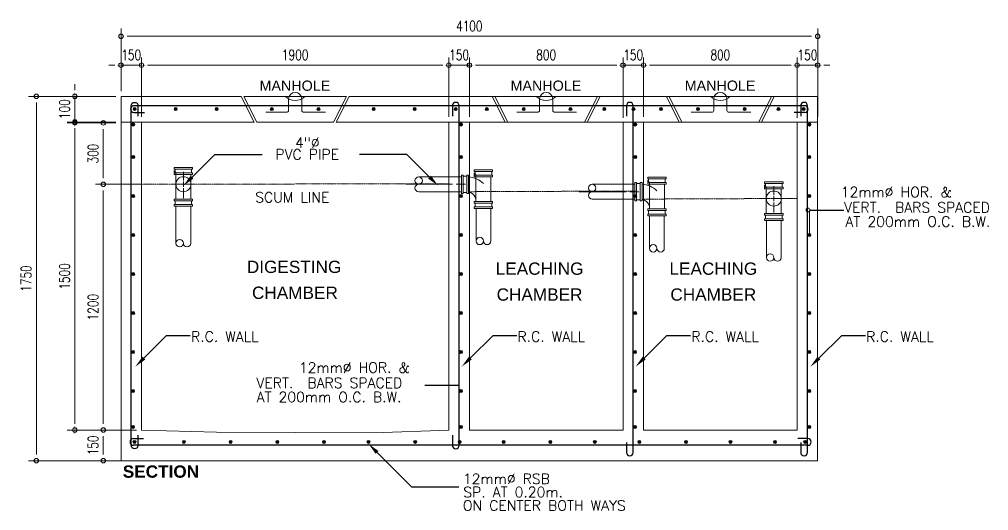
# Model space of a CAD drawing. Header units: millimetres. Extents: x 1634676 to 2610633, y -385676 to -37463.
# Drawn here: x 2141097 to 2145827, y -243958 to -241559 of the extents above; entities that cross this region are included whole.
import ezdxf
from ezdxf.enums import TextEntityAlignment as Align

# ---------------------------------------------------------------- set-up
doc = ezdxf.new("R2010")
doc.units = ezdxf.units.MM
doc.header["$MEASUREMENT"] = 0
for name, pattern in [('CENTER', [2, 1.25, -0.25, 0.25, -0.25]), ('HIDDEN', [0.375, 0.25, -0.125]), ('PHANTOMX2', [5, 2.5, -0.5, 0.5, -0.5, 0.5, -0.5])]:
    doc.linetypes.add(name, pattern=pattern)
doc.layers.get('0').update_dxf_attribs({"lineweight": 15})
doc.layers.get('Defpoints').update_dxf_attribs({"color": 250})
for name, color, linetype, lineweight in [('.1', 1, 'Continuous', 9), ('.15', 7, 'Continuous', 15), ('.2', 2, 'Continuous', 20), ('.3', 3, 'Continuous', 30), ('dimention', 8, 'Continuous', 9), ('hidden', 1, 'Continuous', 9), ('RED', 1, 'Continuous', 9), ('ST-DIM_E', 250, 'Continuous', 13), ('ST-GIRDER_E', 3, 'HIDDEN', 30), ('TEXT GRENN', 3, 'Continuous', 30)]:
    doc.layers.add(name, color=color, linetype=linetype, lineweight=lineweight)
doc.styles.add('arial-.12', font='arial.ttf', dxfattribs={"height": 0.12})
doc.styles.add('arial.2', font='arial.ttf', dxfattribs={"height": 0.2})
doc.styles.add('jram1', font='romans.shx', dxfattribs={"height": 200})
doc.styles.add('ST_TEXT', font='romans.shx', dxfattribs={"width": 0.75})
doc.styles.add('STYLE1', font='times.ttf', dxfattribs={"height": 8})
doc.styles.add('T30', font='romans.shx', dxfattribs={"height": 30})
doc.dimstyles.new('ST_D25', dxfattribs={"dimscale": 25, "dimtxt": 2, "dimasz": 1.2, "dimexe": 1.5, "dimexo": 1, "dimgap": 1, "dimtad": 1, "dimdec": 0, "dimzin": 1, "dimdsep": 46, "dimtxsty": 'ST_TEXT', "dimblk": 'OpenIndicator', "dimcen": 1, "dimclrd": 256, "dimclre": 256, "dimclrt": 7, "dimadec": 0, "dimazin": 0, "dimtfac": 1, "dimtdec": 0, "dimtix": 1, "dimtmove": 2, "dimatfit": 3, "dimldrblk": 'OPEN90', "dimfxl": 0.075, "dimlwd": -1, "dimlwe": -1, "dimarcsym": 0})

# ---------------------------------------------------------------- blocks, each defined once
blk = doc.blocks.new('OpenIndicator')
at = {"layer": 'ST-DIM_E'}
h = blk.add_hatch(color=255, dxfattribs=at)
h.paths.add_polyline_path([(0.35, 0), (0.36, 0, 0.414214), (0, 0.36), (0, 0.35, -0.414214)])
h.paths.add_polyline_path([(0, 0.35), (0, 0.36, 0.414214), (-0.36, 0), (-0.35, 0, -0.414214)])
h.paths.add_polyline_path([(0, -0.35), (0, -0.36, 0.414214), (0.36, 0), (0.35, 0, -0.414214)])
h.paths.add_polyline_path([(-0.35, 0), (-0.36, 0, 0.414214), (0, -0.36), (0, -0.35, -0.414214)])
at = {"layer": 'ST-DIM_E', "color": 255}
blk.add_line((0, 0.63), (0, -0.63), dxfattribs=at)
at = {"layer": 'ST-DIM_E', "color": 255, "const_width": 0.01}
blk.add_lwpolyline([(-0.63, 0), (0.63, 0)], dxfattribs=at)
at = {"layer": 'ST-DIM_E', "color": 255}
for radius in [0.365, 0.35]:
    blk.add_circle((0, 0), radius, dxfattribs=at)
blk = doc.blocks.new('*D1942')
at = {"layer": 'Defpoints', "color": 0, "ltscale": 2, "transparency": 16777216}
for p in [(2141692.8, -243564.7), (2141506.3, -243714.7), (2141692.8, -243714.7)]:
    blk.add_point(p, dxfattribs=at)
at = {"layer": 'ST-DIM_E', "ltscale": 2, "transparency": 16777216}
for p, q in [((2141667.8, -243564.7), (2141468.8, -243564.7)), ((2141506.3, -243594.7), (2141506.3, -243684.7)), ((2141667.8, -243714.7), (2141468.8, -243714.7))]:
    blk.add_line(p, q, dxfattribs=at)
at = {"layer": 'ST-DIM_E', "ltscale": 2, "transparency": 16777216, "xscale": 30, "yscale": 30, "zscale": 30}
for p, rotation in [((2141506.3, -243564.7), 90), ((2141506.3, -243714.7), 270)]:
    blk.add_blockref('OpenIndicator', p, dxfattribs=dict(at, rotation=rotation))
at = {"layer": 'ST-DIM_E', "color": 7, "ltscale": 2, "transparency": 16777216, "insert": (2141456.3, -243639.7), "char_height": 50, "attachment_point": 5, "rotation": 90, "style": 'ST_TEXT'}
blk.add_mtext('150', dxfattribs=at)
blk = doc.blocks.new('_Open90')
at = {"color": 0, "linetype": 'ByBlock', "lineweight": -2}
for p, q in [((0, 0), (-1, 0)), ((-0.5, 0.5), (0, 0)), ((0, 0), (-0.5, -0.5))]:
    blk.add_line(p, q, dxfattribs=at)
blk = doc.blocks.new('*D1943')
at = {"layer": 'Defpoints', "color": 0, "ltscale": 2, "transparency": 16777216}
for p in [(2141592.8, -242064.7), (2141367.3, -243564.7), (2141592.8, -243564.7)]:
    blk.add_point(p, dxfattribs=at)
at = {"layer": 'ST-DIM_E', "ltscale": 2, "transparency": 16777216}
for p, q in [((2141567.8, -242064.7), (2141329.8, -242064.7)), ((2141367.3, -242094.7), (2141367.3, -243534.7)), ((2141567.8, -243564.7), (2141329.8, -243564.7))]:
    blk.add_line(p, q, dxfattribs=at)
at = {"layer": 'ST-DIM_E', "ltscale": 2, "transparency": 16777216, "xscale": 30, "yscale": 30, "zscale": 30}
for p, rotation in [((2141367.3, -242064.7), 90), ((2141367.3, -243564.7), 270)]:
    blk.add_blockref('OpenIndicator', p, dxfattribs=dict(at, rotation=rotation))
at = {"layer": 'ST-DIM_E', "color": 7, "ltscale": 2, "transparency": 16777216, "insert": (2141317.3, -242814.7), "char_height": 50, "attachment_point": 5, "rotation": 90, "style": 'ST_TEXT'}
blk.add_mtext('1500', dxfattribs=at)
blk = doc.blocks.new('*D1959')
at = {"layer": 'Defpoints', "color": 0, "ltscale": 2, "transparency": 16777216}
for p in [(2141715.2, -242364.6, 0), (2141506.3, -243564.7), (2141592.8, -243564.7)]:
    blk.add_point(p, dxfattribs=at)
at = {"layer": 'ST-DIM_E', "ltscale": 2, "transparency": 16777216}
for p, q in [((2141690.2, -242364.6), (2141468.8, -242364.6)), ((2141506.3, -242394.6), (2141506.3, -243534.7)), ((2141567.8, -243564.7), (2141468.8, -243564.7))]:
    blk.add_line(p, q, dxfattribs=at)
at = {"layer": 'ST-DIM_E', "ltscale": 2, "transparency": 16777216, "xscale": 30, "yscale": 30, "zscale": 30}
for p, rotation in [((2141506.3, -242364.6), 90), ((2141506.3, -243564.7), 270)]:
    blk.add_blockref('OpenIndicator', p, dxfattribs=dict(at, rotation=rotation))
at = {"layer": 'ST-DIM_E', "color": 7, "ltscale": 2, "transparency": 16777216, "insert": (2141456.3, -242964.7), "char_height": 50, "attachment_point": 5, "rotation": 90, "style": 'ST_TEXT'}
blk.add_mtext('1200', dxfattribs=at)
blk = doc.blocks.new('*D1960')
at = {"layer": 'Defpoints', "color": 0, "ltscale": 2, "transparency": 16777216}
for p in [(2141367.3, -241935.2), (2141592.8, -241935.2), (2141592.8, -242060.5)]:
    blk.add_point(p, dxfattribs=at)
at = {"layer": 'ST-DIM_E', "ltscale": 2, "transparency": 16777216}
for p, q in [((2141367.3, -241905.2), (2141367.3, -241875.2)), ((2141567.8, -241935.2), (2141329.8, -241935.2)), ((2141367.3, -242060.5), (2141367.3, -241935.2)), ((2141567.8, -242060.5), (2141329.8, -242060.5)), ((2141367.3, -242090.5), (2141367.3, -242120.5))]:
    blk.add_line(p, q, dxfattribs=at)
at = {"layer": 'ST-DIM_E', "ltscale": 2, "transparency": 16777216, "xscale": 30, "yscale": 30, "zscale": 30}
for p, rotation in [((2141367.3, -241935.2), 270), ((2141367.3, -242060.5), 90)]:
    blk.add_blockref('OpenIndicator', p, dxfattribs=dict(at, rotation=rotation))
at = {"layer": 'ST-DIM_E', "color": 7, "ltscale": 2, "transparency": 16777216, "insert": (2141317.3, -241997.8), "char_height": 50, "attachment_point": 5, "rotation": 90, "style": 'ST_TEXT'}
blk.add_mtext('100', dxfattribs=at)
blk = doc.blocks.new('*D1944')
at = {"layer": 'Defpoints', "color": 0, "ltscale": 2, "transparency": 16777216}
for p in [(2141692.8, -241782.7), (2141592.8, -241935.2), (2141692.8, -242060.5, 0)]:
    blk.add_point(p, dxfattribs=at)
at = {"layer": 'ST-DIM_E', "ltscale": 2, "transparency": 16777216}
for p, q in [((2141592.8, -241910.2), (2141592.8, -241745.2)), ((2141692.8, -242035.5), (2141692.8, -241745.2)), ((2141562.8, -241782.7), (2141532.8, -241782.7)), ((2141592.8, -241782.7), (2141692.8, -241782.7)), ((2141722.8, -241782.7), (2141752.8, -241782.7))]:
    blk.add_line(p, q, dxfattribs=at)
at = {"layer": 'ST-DIM_E', "ltscale": 2, "transparency": 16777216, "xscale": 30, "yscale": 30, "zscale": 30}
blk.add_blockref('OpenIndicator', (2141592.8, -241782.7), dxfattribs=at)
at = {"layer": 'ST-DIM_E', "ltscale": 2, "transparency": 16777216, "xscale": 30, "yscale": 30, "zscale": 30, "rotation": 180}
blk.add_blockref('OpenIndicator', (2141692.8, -241782.7), dxfattribs=at)
at = {"layer": 'ST-DIM_E', "color": 7, "ltscale": 2, "transparency": 16777216, "insert": (2141642.8, -241732.7), "char_height": 50, "attachment_point": 5, "style": 'ST_TEXT'}
blk.add_mtext('150', dxfattribs=at)
blk = doc.blocks.new('*D1961')
at = {"layer": 'Defpoints', "color": 0, "ltscale": 2, "transparency": 16777216}
for p in [(2143192.8, -241782.7), (2141692.8, -241935.2), (2143192.8, -242060.5, 0)]:
    blk.add_point(p, dxfattribs=at)
at = {"layer": 'ST-DIM_E', "ltscale": 2, "transparency": 16777216}
for p, q in [((2141692.8, -241910.2), (2141692.8, -241745.2)), ((2143192.8, -242035.5), (2143192.8, -241745.2)), ((2141722.8, -241782.7), (2143162.8, -241782.7))]:
    blk.add_line(p, q, dxfattribs=at)
at = {"layer": 'ST-DIM_E', "ltscale": 2, "transparency": 16777216, "xscale": 30, "yscale": 30, "zscale": 30, "rotation": 180}
blk.add_blockref('OpenIndicator', (2141692.8, -241782.7), dxfattribs=at)
at = {"layer": 'ST-DIM_E', "ltscale": 2, "transparency": 16777216, "xscale": 30, "yscale": 30, "zscale": 30}
blk.add_blockref('OpenIndicator', (2143192.8, -241782.7), dxfattribs=at)
at = {"layer": 'ST-DIM_E', "color": 7, "ltscale": 2, "transparency": 16777216, "insert": (2142442.8, -241732.7), "char_height": 50, "attachment_point": 5, "style": 'ST_TEXT'}
blk.add_mtext('1900', dxfattribs=at)
blk = doc.blocks.new('*D1945')
at = {"layer": 'Defpoints', "color": 0, "ltscale": 2, "transparency": 16777216}
for p in [(2143292.8, -241782.7), (2143192.8, -242060.5), (2143292.8, -242060.5, 0)]:
    blk.add_point(p, dxfattribs=at)
at = {"layer": 'ST-DIM_E', "ltscale": 2, "transparency": 16777216}
for p, q in [((2143192.8, -242035.5), (2143192.8, -241745.2)), ((2143292.8, -242035.5), (2143292.8, -241745.2)), ((2143162.8, -241782.7), (2143132.8, -241782.7)), ((2143192.8, -241782.7), (2143292.8, -241782.7)), ((2143322.8, -241782.7), (2143352.8, -241782.7))]:
    blk.add_line(p, q, dxfattribs=at)
at = {"layer": 'ST-DIM_E', "ltscale": 2, "transparency": 16777216, "xscale": 30, "yscale": 30, "zscale": 30}
blk.add_blockref('OpenIndicator', (2143192.8, -241782.7), dxfattribs=at)
at = {"layer": 'ST-DIM_E', "ltscale": 2, "transparency": 16777216, "xscale": 30, "yscale": 30, "zscale": 30, "rotation": 180}
blk.add_blockref('OpenIndicator', (2143292.8, -241782.7), dxfattribs=at)
at = {"layer": 'ST-DIM_E', "color": 7, "ltscale": 2, "transparency": 16777216, "insert": (2143242.8, -241732.7), "char_height": 50, "attachment_point": 5, "style": 'ST_TEXT'}
blk.add_mtext('150', dxfattribs=at)
blk = doc.blocks.new('*D1946')
at = {"layer": 'Defpoints', "color": 0, "ltscale": 2, "transparency": 16777216}
for p in [(2144042.8, -241782.7), (2143292.8, -242060.5, 0), (2144042.8, -242064.7, 0)]:
    blk.add_point(p, dxfattribs=at)
at = {"layer": 'ST-DIM_E', "ltscale": 2, "transparency": 16777216}
for p, q in [((2143292.8, -242035.5), (2143292.8, -241745.2)), ((2144042.8, -242039.7), (2144042.8, -241745.2)), ((2143322.8, -241782.7), (2144012.8, -241782.7))]:
    blk.add_line(p, q, dxfattribs=at)
at = {"layer": 'ST-DIM_E', "ltscale": 2, "transparency": 16777216, "xscale": 30, "yscale": 30, "zscale": 30, "rotation": 180}
blk.add_blockref('OpenIndicator', (2143292.8, -241782.7), dxfattribs=at)
at = {"layer": 'ST-DIM_E', "ltscale": 2, "transparency": 16777216, "xscale": 30, "yscale": 30, "zscale": 30}
blk.add_blockref('OpenIndicator', (2144042.8, -241782.7), dxfattribs=at)
at = {"layer": 'ST-DIM_E', "color": 7, "ltscale": 2, "transparency": 16777216, "insert": (2143667.8, -241732.7), "char_height": 50, "attachment_point": 5, "style": 'ST_TEXT'}
blk.add_mtext('800', dxfattribs=at)
blk = doc.blocks.new('*D1962')
at = {"layer": 'Defpoints', "color": 0, "ltscale": 2, "transparency": 16777216}
for p in [(2144992.8, -241782.7), (2144892.8, -242060.5, 0), (2144992.8, -242060.5, 0)]:
    blk.add_point(p, dxfattribs=at)
at = {"layer": 'ST-DIM_E', "ltscale": 2, "transparency": 16777216}
for p, q in [((2144892.8, -242035.5), (2144892.8, -241745.2)), ((2144992.8, -242035.5), (2144992.8, -241745.2)), ((2144862.8, -241782.7), (2144832.8, -241782.7)), ((2144892.8, -241782.7), (2144992.8, -241782.7)), ((2145022.8, -241782.7), (2145052.8, -241782.7))]:
    blk.add_line(p, q, dxfattribs=at)
at = {"layer": 'ST-DIM_E', "ltscale": 2, "transparency": 16777216, "xscale": 30, "yscale": 30, "zscale": 30}
blk.add_blockref('OpenIndicator', (2144892.8, -241782.7), dxfattribs=at)
at = {"layer": 'ST-DIM_E', "ltscale": 2, "transparency": 16777216, "xscale": 30, "yscale": 30, "zscale": 30, "rotation": 180}
blk.add_blockref('OpenIndicator', (2144992.8, -241782.7), dxfattribs=at)
at = {"layer": 'ST-DIM_E', "color": 7, "ltscale": 2, "transparency": 16777216, "insert": (2144942.8, -241732.7), "char_height": 50, "attachment_point": 5, "style": 'ST_TEXT'}
blk.add_mtext('150', dxfattribs=at)
blk = doc.blocks.new('*D1947')
at = {"layer": 'Defpoints', "color": 0, "ltscale": 2, "transparency": 16777216}
for p in [(2141592.8, -241641.8), (2141592.8, -241935.2), (2144992.8, -241935.2, 0)]:
    blk.add_point(p, dxfattribs=at)
at = {"layer": 'ST-DIM_E', "ltscale": 2, "transparency": 16777216}
for p, q in [((2141592.8, -241910.2), (2141592.8, -241604.3)), ((2144992.8, -241910.2), (2144992.8, -241604.3)), ((2144962.8, -241641.8), (2141622.8, -241641.8))]:
    blk.add_line(p, q, dxfattribs=at)
at = {"layer": 'ST-DIM_E', "ltscale": 2, "transparency": 16777216, "xscale": 30, "yscale": 30, "zscale": 30, "rotation": 180}
blk.add_blockref('OpenIndicator', (2141592.8, -241641.8), dxfattribs=at)
at = {"layer": 'ST-DIM_E', "ltscale": 2, "transparency": 16777216, "xscale": 30, "yscale": 30, "zscale": 30}
blk.add_blockref('OpenIndicator', (2144992.8, -241641.8), dxfattribs=at)
at = {"layer": 'ST-DIM_E', "color": 7, "ltscale": 2, "transparency": 16777216, "insert": (2143292.8, -241591.8), "char_height": 50, "attachment_point": 5, "style": 'ST_TEXT'}
blk.add_mtext('4100', dxfattribs=at)
blk = doc.blocks.new('*D1948')
at = {"layer": 'Defpoints', "color": 0, "ltscale": 2, "transparency": 16777216}
for p in [(2141506.3, -242064.7), (2141572.8, -242064.7, 0), (2141589.5, -242364.6)]:
    blk.add_point(p, dxfattribs=at)
at = {"layer": 'ST-DIM_E', "ltscale": 2, "transparency": 16777216}
for p, q in [((2141547.8, -242064.7), (2141468.8, -242064.7)), ((2141506.3, -242334.6), (2141506.3, -242094.7)), ((2141564.5, -242364.6), (2141468.8, -242364.6))]:
    blk.add_line(p, q, dxfattribs=at)
at = {"layer": 'ST-DIM_E', "ltscale": 2, "transparency": 16777216, "xscale": 30, "yscale": 30, "zscale": 30}
for p, rotation in [((2141506.3, -242064.7), 90), ((2141506.3, -242364.6), 270)]:
    blk.add_blockref('OpenIndicator', p, dxfattribs=dict(at, rotation=rotation))
at = {"layer": 'ST-DIM_E', "color": 7, "ltscale": 2, "transparency": 16777216, "insert": (2141456.3, -242214.7), "char_height": 50, "attachment_point": 5, "rotation": 90, "style": 'ST_TEXT'}
blk.add_mtext('300', dxfattribs=at)
blk = doc.blocks.new('*D1949')
at = {"layer": 'Defpoints', "color": 0, "ltscale": 2, "transparency": 16777216}
for p in [(2144142.8, -241782.7), (2144042.8, -242060.5, 0), (2144142.8, -242060.5, 0)]:
    blk.add_point(p, dxfattribs=at)
at = {"layer": 'ST-DIM_E', "ltscale": 2, "transparency": 16777216}
for p, q in [((2144042.8, -242035.5), (2144042.8, -241745.2)), ((2144142.8, -242035.5), (2144142.8, -241745.2)), ((2144012.8, -241782.7), (2143982.8, -241782.7)), ((2144042.8, -241782.7), (2144142.8, -241782.7)), ((2144172.8, -241782.7), (2144202.8, -241782.7))]:
    blk.add_line(p, q, dxfattribs=at)
at = {"layer": 'ST-DIM_E', "ltscale": 2, "transparency": 16777216, "xscale": 30, "yscale": 30, "zscale": 30}
blk.add_blockref('OpenIndicator', (2144042.8, -241782.7), dxfattribs=at)
at = {"layer": 'ST-DIM_E', "ltscale": 2, "transparency": 16777216, "xscale": 30, "yscale": 30, "zscale": 30, "rotation": 180}
blk.add_blockref('OpenIndicator', (2144142.8, -241782.7), dxfattribs=at)
at = {"layer": 'ST-DIM_E', "color": 7, "ltscale": 2, "transparency": 16777216, "insert": (2144092.8, -241732.7), "char_height": 50, "attachment_point": 5, "style": 'ST_TEXT'}
blk.add_mtext('150', dxfattribs=at)
blk = doc.blocks.new('*D1950')
at = {"layer": 'Defpoints', "color": 0, "ltscale": 2, "transparency": 16777216}
for p in [(2144892.8, -241782.7), (2144142.8, -242060.5, 0), (2144892.8, -242064.7, 0)]:
    blk.add_point(p, dxfattribs=at)
at = {"layer": 'ST-DIM_E', "ltscale": 2, "transparency": 16777216}
for p, q in [((2144142.8, -242035.5), (2144142.8, -241745.2)), ((2144892.8, -242039.7), (2144892.8, -241745.2)), ((2144172.8, -241782.7), (2144862.8, -241782.7))]:
    blk.add_line(p, q, dxfattribs=at)
at = {"layer": 'ST-DIM_E', "ltscale": 2, "transparency": 16777216, "xscale": 30, "yscale": 30, "zscale": 30, "rotation": 180}
blk.add_blockref('OpenIndicator', (2144142.8, -241782.7), dxfattribs=at)
at = {"layer": 'ST-DIM_E', "ltscale": 2, "transparency": 16777216, "xscale": 30, "yscale": 30, "zscale": 30}
blk.add_blockref('OpenIndicator', (2144892.8, -241782.7), dxfattribs=at)
at = {"layer": 'ST-DIM_E', "color": 7, "ltscale": 2, "transparency": 16777216, "insert": (2144517.8, -241732.7), "char_height": 50, "attachment_point": 5, "style": 'ST_TEXT'}
blk.add_mtext('800', dxfattribs=at)
blk = doc.blocks.new('345345')
at = {"layer": 'dimention', "transparency": 33554687}
for p, q in [((1538842.8, -282009.1), (1539051.6, -282009.1)), ((1539051.6, -282000.1), (1539051.6, -282090.1)), ((1539051.6, -282000.1), (1539059.9, -282000.1)), ((1539059.9, -282000.1), (1539059.9, -282090.1)), ((1539059.9, -282004.6), (1539077.9, -282004.6)), ((1539077.9, -282000.1), (1539086.1, -282000.1)), ((1539077.9, -282000.1), (1539077.9, -282090.1)), ((1539086.1, -282000.1), (1539086.1, -282090.1)), ((1539113.9, -281973.8), (1539113.9, -281982)), ((1539203.9, -281973.8), (1539113.9, -281973.8)), ((1539113.9, -281982), (1539203.9, -281982)), ((1539113.9, -281989.1), (1539113.9, -281997.3)), ((1539113.9, -282000), (1539113.9, -282008.3)), ((1539113.9, -282000), (1539203.9, -282000)), ((1539203.9, -282008.3), (1539113.9, -282008.3)), ((1539118.4, -281982), (1539118.4, -282000)), ((1539122.1, -281997.3), (1539122.1, -282016.8)), ((1539122.1, -282008.3), (1539122.1, -282128.9)), ((1539195.6, -282008.3), (1539195.6, -282128.9)), ((1539199.4, -281982), (1539199.4, -282000)), ((1539203.9, -281973.8), (1539203.9, -281982)), ((1539203.9, -282000), (1539203.9, -282008.3)), ((1539008, -282045.1), (1538780, -282045.1)), ((1539071.2, -282045.1), (1539026.2, -282045.1)), ((1538842.8, -282081.1), (1539051.6, -282081.1)), ((1539051.6, -282090.1), (1539059.9, -282090.1)), ((1539059.9, -282085.6), (1539077.9, -282085.6)), ((1539077.9, -282090.1), (1539086.1, -282090.1)), ((1539113.9, -282128.9), (1539113.9, -282137.1)), ((1539203.9, -282128.9), (1539113.9, -282128.9)), ((1539113.9, -282137.1), (1539203.9, -282137.1)), ((1539113.9, -282155.1), (1539203.9, -282155.1)), ((1539113.9, -282155.1), (1539113.9, -282163.4)), ((1539118.4, -282137.1), (1539118.4, -282155.1)), ((1539199.4, -282137.1), (1539199.4, -282155.1)), ((1539203.9, -282128.9), (1539203.9, -282137.1)), ((1539203.9, -282155.1), (1539203.9, -282163.4)), ((1539203.9, -282163.4), (1539113.9, -282163.4)), ((1539122.9, -282163.4), (1539122.9, -282321.8)), ((1539194.9, -282163.4), (1539194.9, -282321.8))]:
    blk.add_line(p, q, dxfattribs=at)
for centre in [(1538842.8, -282027.1), (1539140.9, -282321.8)]:
    blk.add_circle(centre, 18, dxfattribs=at)
for centre, radius, start, end in [((1539077.9, -282125.1), 117, 46.1869, 85.9618), ((1538842.8, -282063.1), 18, 90, 270), ((1539077.9, -282126.1), 45, 10.5501, 79.4499), ((1539176.9, -282321.8), 18, 180, 0)]:
    blk.add_arc(centre, radius, start, end, dxfattribs=at)
blk = doc.blocks.new('7687686')
at = {"layer": 'dimention', "transparency": 33554687}
for p, q in [((1520489.6, -294398.1), (1520489.6, -294406.3)), ((1520579.6, -294398.1), (1520489.6, -294398.1)), ((1520489.6, -294406.3), (1520579.6, -294406.3)), ((1520494.1, -294406.3), (1520494.1, -294424.3)), ((1520575.1, -294406.3), (1520575.1, -294424.3)), ((1520579.6, -294398.1), (1520579.6, -294406.3)), ((1520489.6, -294413.3), (1520489.6, -294421.6)), ((1520489.6, -294424.3), (1520489.6, -294432.6)), ((1520489.6, -294424.3), (1520579.6, -294424.3)), ((1520579.6, -294432.6), (1520489.6, -294432.6)), ((1520497.9, -294421.6), (1520497.9, -294441)), ((1520497.9, -294432.6), (1520497.9, -294553.2)), ((1520571.4, -294432.6), (1520571.4, -294553.2)), ((1520579.6, -294424.3), (1520579.6, -294432.6)), ((1520489.6, -294553.2), (1520489.6, -294561.4)), ((1520579.6, -294553.2), (1520489.6, -294553.2)), ((1520489.6, -294561.4), (1520579.6, -294561.4)), ((1520489.6, -294579.4), (1520579.6, -294579.4)), ((1520489.6, -294579.4), (1520489.6, -294587.6)), ((1520579.6, -294587.6), (1520489.6, -294587.6)), ((1520494.1, -294561.4), (1520494.1, -294579.4)), ((1520498.6, -294587.6), (1520498.6, -294768.6)), ((1520570.6, -294587.6), (1520570.6, -294768.6)), ((1520575.1, -294561.4), (1520575.1, -294579.4)), ((1520579.6, -294553.2), (1520579.6, -294561.4)), ((1520579.6, -294579.4), (1520579.6, -294587.6))]:
    blk.add_line(p, q, dxfattribs=at)
blk.add_circle((1520516.6, -294768.6), 18, dxfattribs=at)
blk.add_arc((1520552.6, -294768.6), 18, 180, 0, dxfattribs=at)
at = {"layer": 'hidden', "transparency": 33554687}
for p, q in [((1520534.6, -294462.3), (1520534.6, -294419.8)), ((1520517.7, -294480.4), (1520481.2, -294480.4)), ((1520534.7, -294480.4), (1520523.1, -294480.4)), ((1520534.6, -294499.2), (1520534.6, -294548.9)), ((1520534.7, -294480.4), (1520534.7, -294467.3)), ((1520534.7, -294480.4), (1520546.2, -294480.4)), ((1520534.7, -294480.4), (1520534.7, -294493.5)), ((1520551.6, -294480.4), (1520588.1, -294480.4))]:
    blk.add_line(p, q, dxfattribs=at)
blk.add_circle((1520534.7, -294480.4), 36.8, dxfattribs=at)
blk = doc.blocks.new('*D1963')
at = {"layer": 'Defpoints', "color": 0, "ltscale": 2, "transparency": 16777216}
for p in [(2141179.6, -241935.2), (2141592.8, -241935.2, 0), (2141592.8, -243714.7, 0)]:
    blk.add_point(p, dxfattribs=at)
at = {"layer": 'ST-DIM_E', "ltscale": 2, "transparency": 16777216}
for p, q in [((2141567.8, -241935.2), (2141142.1, -241935.2)), ((2141179.6, -243684.7), (2141179.6, -241965.2)), ((2141567.8, -243714.7), (2141142.1, -243714.7))]:
    blk.add_line(p, q, dxfattribs=at)
at = {"layer": 'ST-DIM_E', "ltscale": 2, "transparency": 16777216, "xscale": 30, "yscale": 30, "zscale": 30}
for p, rotation in [((2141179.6, -241935.2), 90), ((2141179.6, -243714.7), 270)]:
    blk.add_blockref('OpenIndicator', p, dxfattribs=dict(at, rotation=rotation))
at = {"layer": 'ST-DIM_E', "color": 7, "ltscale": 2, "transparency": 16777216, "insert": (2141129.6, -242825), "char_height": 50, "attachment_point": 5, "rotation": 90, "style": 'ST_TEXT'}
blk.add_mtext('1750', dxfattribs=at)

msp = doc.modelspace()

# ---------------------------------------------------------------- hatches: boundary and pattern name
at = {"layer": '.2', "linetype": 'CENTER', "ltscale": 0.5}
for points in [[(2141667.321, -241997.179, -1), (2141652.295, -241997.179, -1)], [(2141867.321, -241997.179, -1), (2141852.295, -241997.179, -1)], [(2142067.321, -241997.179, -1), (2142052.295, -241997.179, -1)], [(2142336.335, -241997.179, -1), (2142321.309, -241997.179, -1)], [(2142564.191, -241997.179, -1), (2142549.165, -241997.179, -1)], [(2142818.179, -241997.179, 1), (2142833.205, -241997.179, 1)], [(2143018.179, -241997.179, 1), (2143033.205, -241997.179, 1)], [(2143234.097, -241997.179, -1), (2143219.07, -241997.179, -1)], [(2143385.784, -241997.179, -1), (2143370.758, -241997.179, -1)], [(2143566.043, -241997.179, -1), (2143551.016, -241997.179, -1)], [(2143793.898, -241997.179, -1), (2143778.872, -241997.179, -1)], [(2143959.023, -241997.179, -1), (2143943.996, -241997.179, -1)], [(2144101.273, -241997.179, -1), (2144086.246, -241997.179, -1)], [(2144235.784, -241997.179, -1), (2144220.758, -241997.179, -1)], [(2144416.043, -241997.179, -1), (2144401.016, -241997.179, -1)], [(2144643.898, -241997.179, -1), (2144628.872, -241997.179, -1)], [(2144809.023, -241997.179, -1), (2144793.996, -241997.179, -1)], [(2144932.205, -241997.179, -1), (2144917.179, -241997.179, -1)], [(2141660.171, -242072.46, -1), (2141645.144, -242072.46, -1)], [(2143260.171, -242072.46, -1), (2143245.144, -242072.46, -1)], [(2144110.171, -242072.46, -1), (2144095.144, -242072.46, -1)], [(2144960.171, -242072.46, -1), (2144945.144, -242072.46, -1)], [(2141660.041, -242231.427, -1), (2141645.015, -242231.427, -1)], [(2143260.041, -242231.427, -1), (2143245.015, -242231.427, -1)], [(2144110.041, -242231.427, -1), (2144095.015, -242231.427, -1)], [(2144960.041, -242231.427, -1), (2144945.015, -242231.427, -1)], [(2141659.912, -242421.894, -1), (2141644.885, -242421.894, -1)], [(2143259.912, -242421.894, -1), (2143244.885, -242421.894, -1)], [(2144109.912, -242421.894, -1), (2144094.885, -242421.894, -1)], [(2144959.912, -242421.894, -1), (2144944.885, -242421.894, -1)], [(2141659.782, -242612.361, -1), (2141644.755, -242612.361, -1)], [(2143259.782, -242612.361, -1), (2143244.755, -242612.361, -1)], [(2144109.782, -242612.361, -1), (2144094.755, -242612.361, -1)], [(2144959.782, -242612.361, -1), (2144944.755, -242612.361, -1)], [(2141659.652, -242802.828, -1), (2141644.626, -242802.828, -1)], [(2143259.652, -242802.828, -1), (2143244.626, -242802.828, -1)], [(2144109.652, -242802.828, -1), (2144094.626, -242802.828, -1)], [(2144959.652, -242802.828, -1), (2144944.626, -242802.828, -1)], [(2141659.523, -242993.295, -1), (2141644.496, -242993.295, -1)], [(2143259.523, -242993.295, -1), (2143244.496, -242993.295, -1)], [(2144109.523, -242993.295, -1), (2144094.496, -242993.295, -1)], [(2144959.523, -242993.295, -1), (2144944.496, -242993.295, -1)], [(2141659.393, -243183.762, -1), (2141644.366, -243183.762, -1)], [(2143259.393, -243183.762, -1), (2143244.366, -243183.762, -1)], [(2144109.393, -243183.762, -1), (2144094.366, -243183.762, -1)], [(2144959.393, -243183.762, -1), (2144944.366, -243183.762, -1)], [(2141659.263, -243374.229, -1), (2141644.237, -243374.229, -1)], [(2143259.263, -243374.229, -1), (2143244.237, -243374.229, -1)], [(2144109.263, -243374.229, -1), (2144094.237, -243374.229, -1)], [(2144959.263, -243374.229, -1), (2144944.237, -243374.229, -1)], [(2141659.263, -243549.729, -1), (2141644.237, -243549.729, -1)], [(2143259.263, -243549.729, -1), (2143244.237, -243549.729, -1)], [(2144109.263, -243549.729, -1), (2144094.237, -243549.729, -1)], [(2144959.263, -243549.729, -1), (2144944.237, -243549.729, -1)], [(2141666.321, -243623.116, -1), (2141651.295, -243623.116, -1)], [(2141907.177, -243623.116, -1), (2141892.151, -243623.116, -1)], [(2142135.033, -243623.116, -1), (2142120.006, -243623.116, -1)], [(2142362.889, -243623.116, -1), (2142347.862, -243623.116, -1)], [(2142590.744, -243623.116, -1), (2142575.718, -243623.116, -1)], [(2142808.007, -243623.116, -1), (2142792.981, -243623.116, -1)], [(2143035.863, -243623.116, -1), (2143020.836, -243623.116, -1)], [(2143253.126, -243623.116, -1), (2143238.099, -243623.116, -1)], [(2143467.526, -243623.116, -1), (2143452.5, -243623.116, -1)], [(2143695.382, -243623.116, -1), (2143680.355, -243623.116, -1)], [(2143912.645, -243623.116, -1), (2143897.618, -243623.116, -1)], [(2144129.908, -243623.116, -1), (2144114.881, -243623.116, -1)], [(2144357.764, -243623.116, -1), (2144342.737, -243623.116, -1)], [(2144575.027, -243623.116, -1), (2144560, -243623.116, -1)], [(2144792.29, -243623.116, -1), (2144777.263, -243623.116, -1)], [(2144939.275, -243623.116, -1), (2144924.248, -243623.116, -1)]]:
    msp.add_hatch(color=2, dxfattribs=at).paths.add_polyline_path(points)

# ---------------------------------------------------------------- linework, layer by layer
at = {"layer": '.1', "linetype": 'Continuous', "ltscale": 0.3}
for p, q in [((2142489.593, -241935.229, 0), (2142395.907, -241935.347, 0)), ((2143714.593, -241935.229, 0), (2143620.907, -241935.347, 0)), ((2144564.593, -241935.229, 0), (2144470.907, -241935.347, 0))]:
    msp.add_line(p, q, dxfattribs=at)
at = {"layer": '.15', "linetype": 'PHANTOMX2', "ltscale": 2}
for p, q in [((2143192.75, -242361.571, 0), (2141692.75, -242364.696, 0)), ((2144103.179, -242397.571, 0), (2143292.75, -242400.696, 0)), ((2144892.75, -242433.707, 0), (2144142.75, -242436.832, 0))]:
    msp.add_line(p, q, dxfattribs=at)
at = {"layer": '.2', "color": 2, "linetype": 'Continuous', "ltscale": 300}
for p, q in [((2141592.75, -241935.229, 0), (2141592.75, -242060.451, 0)), ((2142179.784, -241935.229, 0), (2141592.75, -241935.229, 0)), ((2142179.784, -241935.229, 0), (2142242.395, -242060.451, 0)), ((2142192.306, -241935.229, 0), (2142254.917, -242060.451, 0)), ((2142395.907, -241935.229, 0), (2142192.306, -241935.229, 0)), ((2142410.254, -241948.507, 0), (2142410.254, -242002.918, 0)), ((2142475.246, -241948.507, 0), (2142475.246, -242003.067, 0)), ((2142693.194, -241935.229, 0), (2142489.593, -241935.229, 0)), ((2142693.194, -241935.229, 0), (2142630.583, -242060.451, 0)), ((2142705.716, -241935.229, 0), (2142643.105, -242060.451, 0)), ((2144692.217, -241935.229, 0), (2142705.716, -241935.229, 0)), ((2143404.784, -241935.229, 0), (2143467.395, -242060.451, 0)), ((2143417.306, -241935.229, 0), (2143479.917, -242060.451, 0)), ((2143620.907, -241935.229, 0), (2143417.306, -241935.229, 0)), ((2143635.254, -241948.507, 0), (2143635.254, -242002.918, 0)), ((2143700.246, -241948.507, 0), (2143700.246, -242003.067, 0)), ((2143918.194, -241935.229, 0), (2143714.593, -241935.229, 0)), ((2143918.194, -241935.229, 0), (2143855.583, -242060.451, 0)), ((2143930.716, -241935.229, 0), (2143868.105, -242060.451, 0)), ((2144254.784, -241935.229, 0), (2144317.395, -242060.451, 0)), ((2144267.306, -241935.229, 0), (2144329.917, -242060.451, 0)), ((2144470.907, -241935.229, 0), (2144267.306, -241935.229, 0)), ((2144485.254, -241948.507, 0), (2144485.254, -242002.918, 0)), ((2144550.246, -241948.507, 0), (2144550.246, -242003.067, 0)), ((2144992.75, -241935.229, 0), (2144564.593, -241935.229, 0)), ((2144768.194, -241935.229, 0), (2144705.583, -242060.451, 0)), ((2144780.716, -241935.229, 0), (2144718.105, -242060.451, 0)), ((2144992.75, -241935.229, 0), (2144992.75, -242060.451, 0)), ((2142400.189, -242012.982, 0), (2142300.109, -242012.982, 0)), ((2142485.311, -242012.982, 0), (2142591.405, -242012.982, 0)), ((2143625.189, -242012.982, 0), (2143525.109, -242012.982, 0)), ((2143710.311, -242012.982, 0), (2143816.405, -242012.982, 0)), ((2144475.189, -242012.982, 0), (2144375.109, -242012.982, 0)), ((2144560.311, -242012.982, 0), (2144666.405, -242012.982, 0)), ((2142242.395, -242060.451, 0), (2141592.75, -242060.451, 0)), ((2141592.75, -242060.451, 0), (2141592.75, -243564.696, 0)), ((2141692.75, -242060.451, 0), (2141692.75, -243564.696, 0)), ((2142630.583, -242060.451, 0), (2142254.917, -242060.451, 0)), ((2142643.105, -242060.451, 0), (2144028.897, -242060.451, 0)), ((2144629.607, -242060.451, 0), (2142643.105, -242060.451, 0)), ((2143192.75, -242060.451, 0), (2143192.75, -243564.696, 0)), ((2143292.75, -242060.451, 0), (2143292.75, -243564.696, 0)), ((2143855.583, -242060.451, 0), (2143479.917, -242060.451, 0)), ((2144042.75, -242060.451, 0), (2144042.75, -243564.696, 0)), ((2144142.75, -242060.451, 0), (2144142.75, -243564.696, 0)), ((2144705.583, -242060.451, 0), (2144329.917, -242060.451, 0)), ((2144992.75, -242060.451, 0), (2144629.607, -242060.451, 0)), ((2144892.75, -242060.451, 0), (2144892.75, -243564.696, 0)), ((2144992.75, -242060.451, 0), (2144992.75, -243564.696, 0)), ((2144142.75, -243564.696, 0), (2144142.75, -243464.252, 0)), ((2144992.75, -243714.696, 0), (2144992.75, -243464.252, 0)), ((2144042.75, -243564.696, 0), (2143292.75, -243564.696, 0)), ((2144892.75, -243564.696, 0), (2144142.75, -243564.696, 0)), ((2144992.75, -243714.696, 0), (2141592.75, -243714.696, 0))]:
    msp.add_line(p, q, dxfattribs=at)
at = {"layer": '.2', "color": 1, "linetype": 'Continuous', "ltscale": 3}
msp.add_line((2144952.269, -242612.361, 0), (2144952.269, -242496.594, 0), dxfattribs=at)
at = {"layer": '.2', "linetype": 'Continuous', "ltscale": 0.3}
msp.add_line((2141592.75, -243464.252, 0), (2141592.75, -243714.696, 0), dxfattribs=at)
at = {"layer": '.2', "color": 2, "linetype": 'Continuous', "ltscale": 300, "elevation": 0}
msp.add_lwpolyline([(2141692.75, -243564.696), (2142058.657, -243575.332), (2142826.843, -243578.696), (2143192.75, -243564.696)], dxfattribs=at)
at = {"layer": '.2', "color": 1, "linetype": 'Continuous', "ltscale": 3}
msp.add_circle((2144945.561, -242490.306, 0), 9.194, dxfattribs=at)
at = {"layer": '.2', "color": 2, "linetype": 'Continuous', "ltscale": 300}
for centre, radius, start, end in [((2142442.75, -241948.507, 0), 32.496, 0, 180), ((2143667.75, -241948.507, 0), 32.496, 0, 180), ((2144517.75, -241948.507, 0), 32.496, 0, 180), ((2142400.189, -242002.918, 0), 10.065, 270, 0), ((2142485.308, -242002.918, 0), 10.065, 180, 270), ((2143625.189, -242002.918, 0), 10.065, 270, 0), ((2143710.308, -242002.918, 0), 10.065, 180, 270), ((2144475.189, -242002.918, 0), 10.065, 270, 0), ((2144560.308, -242002.918, 0), 10.065, 180, 270)]:
    msp.add_arc(centre, radius, start, end, dxfattribs=at)
at = {"layer": '.3', "linetype": 'Continuous', "ltscale": 0.3}
for p, q in [((2144930.139, -241980.732, 0), (2141655.361, -241980.732, 0)), ((2141655.361, -242013.626, 0), (2141706.72, -242013.626, 0)), ((2144930.139, -242013.626, 0), (2144878.78, -242013.626, 0)), ((2141653.193, -243606.669, 0), (2141702.485, -243606.669, 0)), ((2144944.699, -243606.669, 0), (2144895.406, -243606.669, 0)), ((2144944.699, -243639.563, 0), (2141653.193, -243639.563, 0))]:
    msp.add_line(p, q, dxfattribs=at)
at = {"layer": '.3', "color": 1}
for p, q in [((2141939.42, -242329.448, 0), (2142050.561, -242218.306, 0)), ((2142050.561, -242218.306, 0), (2142281.615, -242218.306, 0)), ((2142987.498, -242218.306, 0), (2142756.444, -242218.306, 0)), ((2143098.639, -242329.448, 0), (2142987.498, -242218.306, 0)), ((2144954.754, -242490.306, 0), (2145121.088, -242490.306, 0)), ((2141704.42, -243213.448, 0), (2141815.561, -243102.306, 0)), ((2141815.561, -243102.306, 0), (2141931.088, -243102.306, 0)), ((2143297.42, -243213.448, 0), (2143408.561, -243102.306, 0)), ((2143408.561, -243102.306, 0), (2143524.088, -243102.306, 0)), ((2144145.92, -243213.448, 0), (2144257.061, -243102.306, 0)), ((2144257.061, -243102.306, 0), (2144372.588, -243102.306, 0)), ((2144998.92, -243213.448, 0), (2145110.061, -243102.306, 0)), ((2145110.061, -243102.306, 0), (2145225.588, -243102.306, 0)), ((2143242.486, -243347.306, 0), (2143076.153, -243347.306, 0)), ((2142842.844, -243674.58, 0), (2143010.341, -243842.077, 0)), ((2143010.341, -243842.077, 0), (2143241.395, -243842.077, 0))]:
    msp.add_line(p, q, dxfattribs=at)
at = {"layer": '.3', "linetype": 'Continuous', "ltscale": 0.3, "elevation": 0}
for points in [[(2141675.644, -243590.271), (2141675.644, -243639.563, -1), (2141642.75, -243639.563), (2141642.75, -241980.732, -1), (2141675.644, -241980.732), (2141675.644, -242032.091)], [(2143209.856, -243590.271), (2143209.856, -243639.563, 1), (2143242.75, -243639.563), (2143242.75, -241980.732, 1), (2143209.856, -241980.732), (2143209.856, -242032.091)], [(2144059.856, -243625.271), (2144059.856, -243674.563, 1), (2144092.75, -243674.563), (2144092.75, -241980.732, 1), (2144059.856, -241980.732), (2144059.856, -242032.091)], [(2144909.856, -243625.271), (2144909.856, -243674.563, 1), (2144942.75, -243674.563), (2144942.75, -241980.732, 1), (2144909.856, -241980.732), (2144909.856, -242032.091)]]:
    msp.add_lwpolyline(points, format="xyb", dxfattribs=at)
at = {"layer": '.3', "linetype": 'Continuous', "ltscale": 0.3}
for centre, start, end in [((2141655.361, -241997.179, 0), 90, 270), ((2144930.139, -241997.179, 0), 270, 90), ((2141653.193, -243623.116, 0), 90, 270), ((2144944.699, -243623.116, 0), 270, 90)]:
    msp.add_arc(centre, 16.447, start, end, dxfattribs=at)
at = {"layer": '.3', "color": 1}
for points in [[(2141946.385, -242336.413, 0), (2141897.63, -242371.238, 0), (2141932.455, -242322.483, 0)], [(2143091.674, -242336.413, 0), (2143140.429, -242371.238, 0), (2143105.604, -242322.483, 0)], [(2141711.385, -243220.413, 0), (2141662.63, -243255.238, 0), (2141697.455, -243206.483, 0)], [(2143304.385, -243220.413, 0), (2143255.63, -243255.238, 0), (2143290.455, -243206.483, 0)], [(2144152.885, -243220.413, 0), (2144104.13, -243255.238, 0), (2144138.955, -243206.483, 0)], [(2145005.885, -243220.413, 0), (2144957.13, -243255.238, 0), (2144991.955, -243206.483, 0)], [(2142849.809, -243667.615, 0), (2142801.054, -243632.79, 0), (2142835.879, -243681.545, 0)]]:
    msp.add_solid(points, dxfattribs=at)
at = {"layer": 'RED', "color": 1, "linetype": 'Continuous', "ltscale": 300}
for centre in [(2141659.808, -241997.179, 0), (2141859.808, -241997.179, 0), (2142059.808, -241997.179, 0), (2142328.822, -241997.179, 0), (2142556.678, -241997.179, 0), (2142825.692, -241997.179, 0), (2143025.692, -241997.179, 0), (2143226.584, -241997.179, 0), (2143378.271, -241997.179, 0), (2143558.529, -241997.179, 0), (2143786.385, -241997.179, 0), (2143951.509, -241997.179, 0), (2144093.759, -241997.179, 0), (2144228.271, -241997.179, 0), (2144408.529, -241997.179, 0), (2144636.385, -241997.179, 0), (2144801.509, -241997.179, 0), (2144924.692, -241997.179, 0), (2141652.658, -242072.46, 0), (2143252.658, -242072.46, 0), (2144102.658, -242072.46, 0), (2144952.658, -242072.46, 0), (2141652.528, -242231.427, 0), (2143252.528, -242231.427, 0), (2144102.528, -242231.427, 0), (2144952.528, -242231.427, 0), (2141652.398, -242421.894, 0), (2143252.398, -242421.894, 0), (2144102.398, -242421.894, 0), (2144952.398, -242421.894, 0), (2141652.269, -242612.361, 0), (2143252.269, -242612.361, 0), (2144102.269, -242612.361, 0), (2144952.269, -242612.361, 0), (2141652.139, -242802.828, 0), (2143252.139, -242802.828, 0), (2144102.139, -242802.828, 0), (2144952.139, -242802.828, 0), (2141652.009, -242993.295, 0), (2143252.009, -242993.295, 0), (2144102.009, -242993.295, 0), (2144952.009, -242993.295, 0), (2141651.88, -243183.762, 0), (2143251.88, -243183.762, 0), (2144101.88, -243183.762, 0), (2144951.88, -243183.762, 0), (2141651.75, -243374.229, 0), (2143251.75, -243374.229, 0), (2144101.75, -243374.229, 0), (2144951.75, -243374.229, 0), (2141651.75, -243549.729, 0), (2143251.75, -243549.729, 0), (2144101.75, -243549.729, 0), (2144951.75, -243549.729, 0), (2141658.808, -243623.116, 0), (2141899.664, -243623.116, 0), (2142127.52, -243623.116, 0), (2142355.375, -243623.116, 0), (2142583.231, -243623.116, 0), (2142800.494, -243623.116, 0), (2143028.35, -243623.116, 0), (2143245.613, -243623.116, 0), (2143460.013, -243623.116, 0), (2143687.869, -243623.116, 0), (2143905.132, -243623.116, 0), (2144122.395, -243623.116, 0), (2144350.25, -243623.116, 0), (2144567.513, -243623.116, 0), (2144784.776, -243623.116, 0), (2144931.762, -243623.116, 0)]:
    msp.add_circle(centre, 7.513, dxfattribs=at)
at = {"layer": 'RED', "color": 2, "linetype": 'Continuous', "ltscale": 300}
for centre in [(2142442.75, -241889.145, 0), (2143667.75, -241889.145, 0), (2144517.75, -241889.145, 0)]:
    msp.add_arc(centre, 65.793, 224.604937, 315.395063, dxfattribs=at)

# ---------------------------------------------------------------- block references
at = {"layer": 'ST-GIRDER_E', "color": 1, "linetype": 'Continuous'}
for name, p in [('7687686', (621362.511, 52116.147)), ('345345', (604202.719, 39680.478, 0)), ('345345', (605049.397, 39644.478, 0)), ('7687686', (624243.987, 52046.111, 0))]:
    msp.add_blockref(name, p, dxfattribs=at)

# ---------------------------------------------------------------- texts
at = {"color": 3}
for s, style, p in [('4"%%C', 'jram1', (2142442.093, -242186.561, 0)), ('PVC PIPE', 'jram1', (2142346.065, -242243.48, 0)), ('12mm%%C HOR. &', 'T30', (2145105.488, -242427.757, 0)), ('SCUM LINE', 'jram1', (2142247.703, -242453.13, 0)), ('VERT.  BARS SPACED', 'T30', (2145121.939, -242502.676, 0)), ('R.C. WALL', 'jram1', (2141934.703, -243133.63, 0)), ('R.C. WALL', 'jram1', (2143527.703, -243133.63, 0)), ('R.C. WALL', 'jram1', (2144376.203, -243133.63, 0)), ('R.C. WALL', 'jram1', (2145229.203, -243133.63, 0)), ('12mm%%C HOR. &', 'T30', (2142460.801, -243284.757, 0)), ('VERT.  BARS SPACED', 'T30', (2142253.873, -243359.676, 0)), ('12mm%%C RSB', 'T30', (2143261.305, -243828.119, 0)), ('SP. AT 0.20m.', 'T30', (2143263.105, -243893.038, 0)), ('ON CENTER BOTH WAYS', 'T30', (2143261.354, -243958.5, 0))]:
    msp.add_text(s, height=50, dxfattribs=dict(at, style=style)).set_placement(p)
at = {"color": 3, "ltscale": 3, "style": 'T30'}
for p in [(2145128.488, -242571.638, 0), (2142254.467, -243428.638, 0)]:
    msp.add_text('AT 200mm O.C. B.W.', height=50, dxfattribs=at).set_placement(p)
at = {"layer": 'RED', "color": 2, "linetype": 'Continuous', "style": 'arial.2'}
for p in [(2142441.494, -241882.9, 0), (2143666.494, -241882.9, 0), (2144516.494, -241882.9, 0)]:
    msp.add_text('MANHOLE', height=50, dxfattribs=at).set_placement(p, align=Align.MIDDLE_CENTER)
at = {"layer": 'RED', "color": 1, "linetype": 'Continuous', "ltscale": 1000, "insert": (2141787.66, -243768.142, 0), "char_height": 60, "attachment_point": 5, "style": 'STYLE1'}
msp.add_mtext('{\\fArial|b1|i0|c0|p34;\\C4;SECTION}', dxfattribs=at)
at = {"layer": 'TEXT GRENN', "style": 'arial-.12'}
for s, p in [('DIGESTING', (2142206.997, -242797.851, 0)), ('LEACHING', (2143421.422, -242806.513, 0)), ('LEACHING', (2144269.457, -242806.513, 0)), ('CHAMBER', (2142232.058, -242924.354, 0)), ('CHAMBER', (2143425.906, -242933.016, 0)), ('CHAMBER', (2144273.941, -242933.016, 0))]:
    msp.add_text(s, height=60, dxfattribs=at).set_placement(p)

# ---------------------------------------------------------------- dimensions: what is measured, and where the dimension line sits
at = {"layer": 'ST-DIM_E', "ltscale": 2}
for base, p1, p2, text, picture, middle in [((2141592.75, -241641.848, 0), (2144992.75, -241935.229, 0), (2141592.75, -241935.229, 0), '4100', '*D1947', (2143292.75, -241591.848, 0)), ((2141692.75, -241782.729, 0), (2141592.75, -241935.229, 0), (2141692.75, -242060.451, 0), '150', '*D1944', (2141642.75, -241732.729, 0)), ((2143192.75, -241782.729, 0), (2141692.75, -241935.229, 0), (2143192.75, -242060.451, 0), '1900', '*D1961', (2142442.75, -241732.729, 0)), ((2143292.75, -241782.729, 0), (2143192.75, -242060.451, 0), (2143292.75, -242060.451, 0), '150', '*D1945', (2143242.75, -241732.729, 0)), ((2144042.75, -241782.729, 0), (2143292.75, -242060.451, 0), (2144042.75, -242064.696), '800', '*D1946', (2143667.75, -241732.729, 0)), ((2144142.75, -241782.729, 0), (2144042.75, -242060.451, 0), (2144142.75, -242060.451, 0), '150', '*D1949', (2144092.75, -241732.729, 0)), ((2144892.75, -241782.729, 0), (2144142.75, -242060.451, 0), (2144892.75, -242064.696, 0), '800', '*D1950', (2144517.75, -241732.729, 0)), ((2144992.75, -241782.729, 0), (2144892.75, -242060.451, 0), (2144992.75, -242060.451, 0), '150', '*D1962', (2144942.75, -241732.729, 0))]:
    dim = msp.add_linear_dim(base=base, p1=p1, p2=p2, text=text, dimstyle='ST_D25', dxfattribs=at)
    dim.commit()
    dim.dimension.update_dxf_attribs({"geometry": picture, "text_midpoint": middle})
for base, p1, p2, text, picture, middle in [((2141367.25, -241935.229, 0), (2141592.75, -242060.451, 0), (2141592.75, -241935.229, 0), '100', '*D1960', (2141317.25, -241997.84, 0)), ((2141179.62, -241935.229), (2141592.75, -243714.696, 0), (2141592.75, -241935.229, 0), '1750', '*D1963', (2141129.62, -242824.963)), ((2141367.25, -243564.696, 0), (2141592.75, -242064.696, 0), (2141592.75, -243564.696, 0), '1500', '*D1943', (2141317.25, -242814.696, 0)), ((2141506.25, -243564.696, 0), (2141715.245, -242364.649, 0), (2141592.75, -243564.696, 0), '1200', '*D1959', (2141456.25, -242964.673, 0))]:
    dim = msp.add_linear_dim(base=base, p1=p1, p2=p2, angle=90, text=text, dimstyle='ST_D25', dxfattribs=at)
    dim.commit()
    dim.dimension.update_dxf_attribs({"geometry": picture, "text_midpoint": middle})
for base, p1, p2, picture, middle in [((2141506.25, -242064.696, 0), (2141589.499, -242364.649, 0), (2141572.75, -242064.696, 0), '*D1948', (2141456.25, -242214.673, 0)), ((2141506.25, -243714.696, 0), (2141692.75, -243564.696, 0), (2141692.75, -243714.696, 0), '*D1942', (2141456.25, -243639.696, 0))]:
    dim = msp.add_linear_dim(base=base, p1=p1, p2=p2, angle=90, dimstyle='ST_D25', dxfattribs=at)
    dim.commit()
    dim.dimension.update_dxf_attribs({"geometry": picture, "text_midpoint": middle})

doc.saveas('drawing.dxf')
